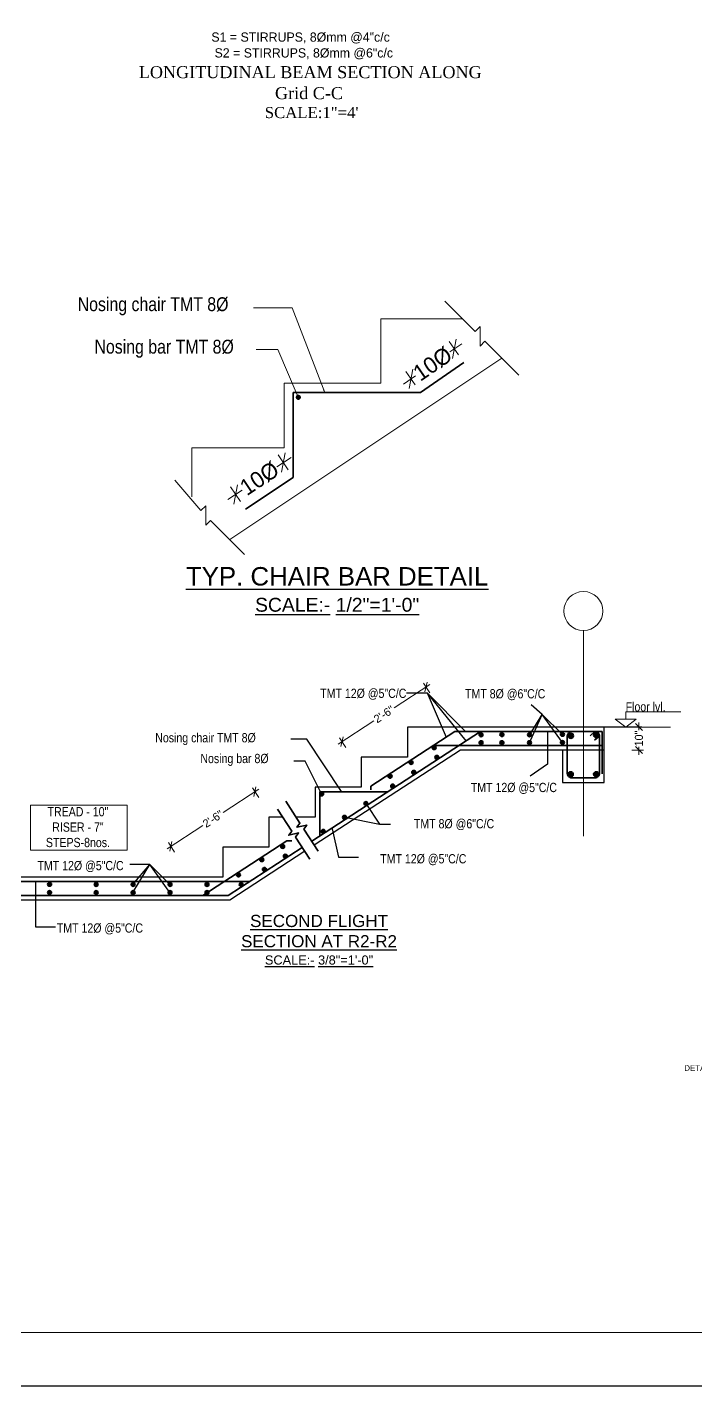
# Model space of a CAD drawing. Header units: inches. Extents: x -2812 to 9774, y -15726 to -746.
# Drawn here: x -1913 to -1334, y -15726 to -14549 of the extents above; entities that cross this region are included whole.
import ezdxf

# ---------------------------------------------------------------- set-up
doc = ezdxf.new("R2010")
doc.units = ezdxf.units.IN
doc.header["$LTSCALE"] = 17
doc.header["$MEASUREMENT"] = 0
doc.linetypes.add('ACAD_ISO04W100', pattern=[30, 24, -3, 0, -3])
doc.linetypes.add('HIDDENX2', pattern=[0.75, 0.5, -0.25])
for name, color, linetype, lineweight in [('#BEAM', 2, 'Continuous', 20), ('#CENTERLINE', 252, 'ACAD_ISO04W100', 9), ('#DIMENSION', 5, 'ACAD_ISO04W100', 9), ('#REBAR', 4, 'Continuous', 35), ('#TEXT', 3, 'Continuous', 15), ('15 EXT BAR DIMENSION', 130, 'Continuous', 15), ('15 TEXT', 7, 'Continuous', 15), ('25 BOT BAR', 12, 'Continuous', 25), ('ELE1', 3, 'Continuous', 9), ('Profile ele', 4, 'Continuous', 25), ('st_reinforcement', 22, 'Continuous', 30), ('st_text', 163, 'Continuous', 18), ('TEXT', 231, 'Continuous', 20)]:
    doc.layers.add(name, color=color, linetype=linetype, lineweight=lineweight)
doc.layers.add('Boundries', color=240, linetype='Continuous')
doc.layers.add('st_title', color=3, linetype='Continuous')
doc.styles.add('1-96', font='arial.ttf', dxfattribs={"height": 7})
doc.styles.add('ARIAL', font='arial.ttf')
doc.styles.add('ordinary', font='ARIALN.TTF')
doc.styles.add('ROMANS', font='', dxfattribs={"width": 0.8, "height": 7})
doc.styles.get('ROMANS').set_extended_font_data('Raavi')
doc.dimstyles.new('#1_4', dxfattribs={"dimtxt": 7, "dimasz": 6, "dimexe": 4, "dimexo": 4, "dimgap": 1, "dimtad": 0, "dimdec": 0, "dimlfac": 0.5, "dimzin": 0, "dimdsep": 46, "dimlunit": 4, "dimtxsty": 'Standard', "dimblk": 'OBLIQUE', "dimcen": 6, "dimdle": 4, "dimclrd": 5, "dimclre": 5, "dimclrt": 7, "dimadec": 0, "dimazin": 0, "dimtfac": 1, "dimtdec": 0, "dimtix": 1, "dimtofl": 0, "dimtmove": 1, "dimatfit": 0, "dimfxl": 6, "dimfxlon": 1, "dimtolj": 1, "dimtzin": 0, "dimlwd": 9, "dimlwe": 9, "dimarcsym": 0})
doc.dimstyles.new('96', dxfattribs={"dimscale": 8, "dimtxt": 1.2, "dimasz": 0.5, "dimexe": 0.5, "dimexo": 0.5, "dimgap": 0.5, "dimtad": 1, "dimdec": 0, "dimzin": 11, "dimdsep": 46, "dimlunit": 4, "dimtxsty": 'ordinary', "dimblk": 'OBLIQUE', "dimcen": 0.09, "dimclrt": 7, "dimadec": 1, "dimazin": 0, "dimtfac": 1, "dimtdec": 0, "dimtix": 1, "dimtmove": 2, "dimatfit": 3, "dimldrblk": 'leader', "dimfxl": 0.5, "dimfxlon": 1, "dimtolj": 1, "dimtzin": 0, "dimarcsym": 0})
doc.dimstyles.new('D-1', dxfattribs={"dimtxt": 1.25, "dimasz": 1, "dimexe": 1, "dimexo": 1, "dimgap": 0.5, "dimtad": 1, "dimdec": 1, "dimzin": 3, "dimdsep": 46, "dimlunit": 4, "dimtxsty": 'ROMANS', "dimblk": 'ARCHTICK', "dimcen": 0.09, "dimdle": 1, "dimclrd": 256, "dimclre": 256, "dimclrt": 256, "dimadec": 0, "dimazin": 0, "dimtfac": 1, "dimtdec": 1, "dimtix": 1, "dimtmove": 1, "dimatfit": 3, "dimldrblk": 'Lea', "dimfxl": 6, "dimfxlon": 1, "dimtolj": 1, "dimtzin": 0, "dimarcsym": 0})
doc.dimstyles.new('D-2', dxfattribs={"dimtxt": 3, "dimasz": 2, "dimexe": 2, "dimexo": 2, "dimgap": 1, "dimtad": 1, "dimdec": 0, "dimzin": 3, "dimdsep": 46, "dimlunit": 4, "dimtxsty": 'ROMANS', "dimcen": 0.09, "dimclrd": 256, "dimclre": 256, "dimclrt": 256, "dimadec": 0, "dimazin": 0, "dimtfac": 1, "dimtdec": 0, "dimtix": 1, "dimtmove": 1, "dimatfit": 3, "dimfxl": 1, "dimtolj": 1, "dimtzin": 0, "dimarcsym": 0})

# ---------------------------------------------------------------- blocks, each defined once
blk = doc.blocks.new('A$C777F0A80')
at = {"layer": 'TEXT', "style": '1-96'}
blk.add_text('DETAIL OF NON STRUCTURAL WALL AT D-D', height=7, dxfattribs=at).set_placement((4.2, 109.9))
blk = doc.blocks.new('_OBLIQUE')
at = {"color": 0, "linetype": 'ByBlock'}
blk.add_line((-0.5, -0.5), (0.5, 0.5), dxfattribs=at)
blk = doc.blocks.new('*D300')
at = {"layer": '#DIMENSION', "color": 5, "linetype": 'Continuous', "lineweight": 9, "transparency": 16777216}
for p, q in [((68231.22, -49501.37), (68225.12, -49505.44)), ((68229.94, -49506.66), (68225.67, -49500.26)), ((68203.88, -49519.6), (68209.98, -49515.53)), ((68209.26, -49520.45), (68204.99, -49514.05))]:
    blk.add_line(p, q, dxfattribs=at)
at = {"layer": 'Defpoints', "color": 0, "linetype": 'HIDDENX2', "transparency": 16777216}
for p in [(68227.89, -49503.59), (68232.16, -49509.99), (68211.48, -49523.78)]:
    blk.add_point(p, dxfattribs=at)
at = {"layer": '#DIMENSION', "color": 5, "linetype": 'HIDDENX2', "lineweight": 9, "transparency": 16777216, "xscale": 6, "yscale": 6, "zscale": 6}
for p, rotation in [((68227.89, -49503.59), 33.69006752657515), ((68207.21, -49517.38), 213.6900675265751)]:
    blk.add_blockref('_OBLIQUE', p, dxfattribs=dict(at, rotation=rotation))
at = {"layer": '#DIMENSION', "color": 7, "linetype": 'HIDDENX2', "transparency": 16777216, "insert": (68217.55, -49510.49), "char_height": 7, "attachment_point": 5, "rotation": 33.69007}
blk.add_mtext('\\A1;10%%C', dxfattribs=at)
blk = doc.blocks.new('*D299')
at = {"layer": '#DIMENSION', "color": 5, "linetype": 'Continuous', "lineweight": 9, "transparency": 16777216}
for p, q in [((68303.76, -49456.96), (68299.67, -49451.06)), ((68305.23, -49452.07), (68300.05, -49455.66)), ((68279.92, -49469.61), (68285.1, -49466.02)), ((68285.02, -49469.95), (68280.93, -49464.05))]:
    blk.add_line(p, q, dxfattribs=at)
at = {"layer": 'Defpoints', "color": 0, "linetype": 'HIDDENX2', "transparency": 16777216}
for p in [(68301.95, -49454.35), (68306.03, -49460.25), (68287.3, -49473.23)]:
    blk.add_point(p, dxfattribs=at)
at = {"layer": '#DIMENSION', "color": 5, "linetype": 'HIDDENX2', "lineweight": 9, "transparency": 16777216, "xscale": 6, "yscale": 6, "zscale": 6}
for p, rotation in [((68301.95, -49454.35), 34.7245020026725), ((68283.21, -49467.33), 214.7245020026725)]:
    blk.add_blockref('_OBLIQUE', p, dxfattribs=dict(at, rotation=rotation))
at = {"layer": '#DIMENSION', "color": 7, "linetype": 'HIDDENX2', "transparency": 16777216, "insert": (68292.58, -49460.84), "char_height": 7, "attachment_point": 5, "rotation": 34.7245}
blk.add_mtext('\\A1;10%%C', dxfattribs=at)
blk = doc.blocks.new('_ArchTick')
at = {"color": 0, "linetype": 'ByBlock', "const_width": 0.15}
blk.add_lwpolyline([(-0.5, -0.5), (0.5, 0.5)], dxfattribs=at)
blk = doc.blocks.new('Lea')
blk.add_solid([(-1.46, 0.31), (-1.46, -0.35), (0, -0.01)])
blk = doc.blocks.new('leader')
blk.add_solid([(-1.34, 0.32), (0, 0), (-1.34, -0.32)])
blk = doc.blocks.new('*D318')
at = {"layer": '#DIMENSION', "color": 5, "linetype": 'Continuous', "lineweight": 9, "transparency": 16777216}
for p, q in [((48998, -53426.2), (49008, -53426.2)), ((49004, -53422.2), (49004, -53428.9)), ((49004, -53450.2), (49004, -53443.5)), ((48998, -53446.2), (49008, -53446.2))]:
    blk.add_line(p, q, dxfattribs=at)
at = {"layer": 'Defpoints', "color": 0, "linetype": 'HIDDENX2', "transparency": 16777216}
for p in [(48974.6, -53426.2), (48974.6, -53446.2), (49004, -53446.2)]:
    blk.add_point(p, dxfattribs=at)
at = {"layer": '#DIMENSION', "color": 5, "linetype": 'HIDDENX2', "lineweight": 9, "transparency": 16777216, "xscale": 6, "yscale": 6, "zscale": 6}
for p, rotation in [((49004, -53426.2), 90), ((49004, -53446.2), 270)]:
    blk.add_blockref('_OBLIQUE', p, dxfattribs=dict(at, rotation=rotation))
at = {"layer": '#DIMENSION', "color": 7, "linetype": 'HIDDENX2', "transparency": 16777216, "insert": (49004, -53436.2), "char_height": 7, "attachment_point": 5, "rotation": 90}
blk.add_mtext('\\A1;10"', dxfattribs=at)
blk = doc.blocks.new('*D319')
at = {"layer": '#DIMENSION', "color": 5, "linetype": 'Continuous', "lineweight": 9, "transparency": 16777216}
for p, q in [((48822.9, -53389.4), (48791.9, -53409.5)), ((48822.8, -53396.6), (48817.3, -53388.2)), ((48743.3, -53441.1), (48774.3, -53420.9)), ((48750, -53443.9), (48744.5, -53435.5))]:
    blk.add_line(p, q, dxfattribs=at)
at = {"layer": 'Defpoints', "color": 0, "linetype": 'HIDDENX2', "transparency": 16777216}
for p in [(48819.5, -53391.6), (48844.6, -53430.2), (48771.8, -53477.5)]:
    blk.add_point(p, dxfattribs=at)
at = {"layer": '#DIMENSION', "color": 5, "linetype": 'HIDDENX2', "lineweight": 9, "transparency": 16777216, "xscale": 6, "yscale": 6, "zscale": 6}
for p, rotation in [((48819.5, -53391.6), 33.0238675555262), ((48746.7, -53438.9), 213.0238675555262)]:
    blk.add_blockref('_OBLIQUE', p, dxfattribs=dict(at, rotation=rotation))
at = {"layer": '#DIMENSION', "color": 7, "linetype": 'HIDDENX2', "transparency": 16777216, "insert": (48783.1, -53415.2), "char_height": 7, "attachment_point": 5, "rotation": 33.0239}
blk.add_mtext('\\A1;2\'-6"', dxfattribs=at)
blk = doc.blocks.new('*D320')
at = {"layer": '#DIMENSION', "color": 5, "linetype": 'Continuous', "lineweight": 9, "transparency": 16777216}
for p, q in [((48674.6, -53487.3), (48669.1, -53478.9)), ((48674.7, -53480.1), (48643.7, -53500.2)), ((48595.1, -53531.8), (48626.1, -53511.6)), ((48601.7, -53534.6), (48596.3, -53526.2))]:
    blk.add_line(p, q, dxfattribs=at)
at = {"layer": 'Defpoints', "color": 0, "linetype": 'HIDDENX2', "transparency": 16777216}
for p in [(48671.3, -53482.3), (48699, -53524.9), (48626.2, -53572.2)]:
    blk.add_point(p, dxfattribs=at)
at = {"layer": '#DIMENSION', "color": 5, "linetype": 'HIDDENX2', "lineweight": 9, "transparency": 16777216, "xscale": 6, "yscale": 6, "zscale": 6}
for p, rotation in [((48671.3, -53482.3), 33.0238675555262), ((48598.5, -53529.6), 213.0238675555262)]:
    blk.add_blockref('_OBLIQUE', p, dxfattribs=dict(at, rotation=rotation))
at = {"layer": '#DIMENSION', "color": 7, "linetype": 'HIDDENX2', "transparency": 16777216, "insert": (48634.9, -53505.9), "char_height": 7, "attachment_point": 5, "rotation": 33.0239}
blk.add_mtext('\\A1;2\'-6"', dxfattribs=at)
blk = doc.blocks.new('BS7')
at = {"layer": '15 TEXT', "char_height": 8, "width": 214.092}
for s, insert, attachment_point in [('S1 = STIRRUPS, 8%%Cmm @4"c/c', (18241.5, -9558.3, 0), 1), ('S2 = STIRRUPS, 8%%Cmm @6"c/c', (18321.6, -9572, 0), 2)]:
    blk.add_mtext(s, dxfattribs=dict(at, insert=insert, attachment_point=attachment_point))
at = {"layer": '15 TEXT', "style": 'ARIAL'}
for s, insert, char_height, width, attachment_point in [('{\\fTimes New Roman|b0|i0|c0|p18;LONGITUDINAL BEAM SECTION ALONG }', (18327.2, -9587.5, 0), 10.4, 641.259, 2), ('{\\fTimes New Roman|b0|i0|c0|p18;Grid C-C}', (18326.1, -9605.7, 0), 10.4, 354.65, 2), ('{\\fTimes New Roman|b0|i0|c0|p18;SCALE:1"=4\'}', (18287.8, -9622.9, 0), 9.6, 487.764, 1)]:
    blk.add_mtext(s, dxfattribs=dict(at, insert=insert, char_height=char_height, width=width, attachment_point=attachment_point))
blk = doc.blocks.new('A$C51C25634')
at = {"layer": '#BEAM', "ltscale": 0.2}
blk.add_line((185.2, 114.71), (67.32, 36.12), dxfattribs=at)
for points in [[(132.83, 103.83), (132.83, 131.83), (168.08, 131.83)], [(90.83, 75.83), (90.83, 103.83), (132.83, 103.83)], [(50.83, 54.6), (50.83, 75.83), (90.83, 75.83)]]:
    blk.add_lwpolyline(points, dxfattribs=at)
at = {"layer": '#REBAR'}
blk.add_lwpolyline([(74.14, 49.28), (94.83, 63.07), (94.83, 99.83), (149.96, 99.83), (168.7, 112.82)], dxfattribs=at)
at = {"layer": '#TEXT', "ltscale": 0.2}
for points in [[(192.58, 107.33), (177.87, 122.04), (175.75, 119.92), (175.75, 128.4), (173.63, 126.28), (160.44, 139.46)], [(73.72, 29.71), (59.01, 44.42), (56.89, 42.3), (56.89, 50.79), (54.77, 48.67), (43.58, 61.85)]]:
    blk.add_lwpolyline(points, dxfattribs=at)
at = {"layer": 'st_reinforcement', "const_width": 1.12}
blk.add_lwpolyline([(96.46, 97.76, -1), (97.59, 97.76, -1)], format="xyb", close=True, dxfattribs=at)
at = {"layer": '#TEXT', "char_height": 6, "attachment_point": 5, "style": 'ordinary'}
for s, insert, width in [('Nosing chair TMT 8%%C ', (34.1, 137.2), 92.2102), ('Nosing bar TMT 8%%C ', (38.9, 118.79), 79.5214)]:
    blk.add_mtext(s, dxfattribs=dict(at, insert=insert, width=width))
at = {"layer": 'st_title', "insert": (113.85, 24.2), "char_height": 16, "width": 204.7329, "attachment_point": 2, "style": 'ARIAL'}
blk.add_mtext('{\\H0.5x;\\LTYP. CHAIR BAR DETAIL\\P\\fArial CE|b0|i0|c238|p34;\\H0.75x;SCALE\\fArial CE|b0|i0|c0|p34;:\\fArial CE|b0|i0|c238|p34;-\\fArial CE|b0|i0|c0|p34; 1\\fArial CE|b0|i0|c238|p34;/\\fArial CE|b0|i0|c0|p34;2\\fArial CE|b0|i0|c238|p34;"=1\'-0"}', dxfattribs=at)
at = {"layer": '#DIMENSION', "linetype": 'HIDDENX2'}
for p1, p2, distance, picture, middle in [((149.96, 99.83), (168.7, 112.82), 7.18, '*D299', (155.24, 112.22)), ((74.14, 49.28), (94.83, 63.07), 7.69, '*D300', (80.22, 62.58))]:
    dim = blk.add_aligned_dim(p1=p1, p2=p2, distance=distance, text='10%%C', dimstyle='#1_4', dxfattribs=at)
    dim.commit()
    dim.dimension.update_dxf_attribs({"geometry": picture, "text_midpoint": middle, "insert": (-68137.33, 49573.06)})
at = {"layer": '#TEXT'}
blk.add_leader([(108.46, 99.83), (94.32, 136.47), (77.66, 136.47)], dimstyle='D-1', dxfattribs=at)
blk.add_leader([(97.02, 97.76), (88.12, 118.49), (78.77, 118.49)], dimstyle='D-1', override={"dimldrblk": 'DotBlank'}, dxfattribs=at)
blk = doc.blocks.new('stair section')
at = {"layer": '#REBAR'}
h = blk.add_hatch(color=256, dxfattribs=at)
h.paths.add_polyline_path([(48868.9, -53432.9), (48865.5, -53432.9, -1)])
h.paths.add_polyline_path([(48865.5, -53432.9), (48868.9, -53432.9, -1)])
h = blk.add_hatch(color=256, dxfattribs=at)
h.paths.add_polyline_path([(48887, -53432.8), (48883.6, -53432.8, -1)])
h.paths.add_polyline_path([(48883.6, -53432.8), (48887, -53432.8, -1)])
h = blk.add_hatch(color=256, dxfattribs=at)
h.paths.add_polyline_path([(48910.9, -53432.9), (48907.5, -53432.9, -1)])
h.paths.add_polyline_path([(48907.5, -53432.9), (48910.9, -53432.9, -1)])
h = blk.add_hatch(color=256, dxfattribs=at)
h.paths.add_polyline_path([(48939.4, -53432.6), (48936, -53432.6, -1)])
h.paths.add_polyline_path([(48936, -53432.6), (48939.4, -53432.6, -1)])
h = blk.add_hatch(color=256, dxfattribs=at)
h.paths.add_polyline_path([(48947.3, -53433.8), (48942.7, -53433.8, -1)])
h.paths.add_polyline_path([(48942.7, -53433.8), (48947.3, -53433.8, -1)])
h = blk.add_hatch(color=256, dxfattribs=at)
h.paths.add_polyline_path([(48969.3, -53433.2), (48964.7, -53433.2, -1)])
h.paths.add_polyline_path([(48964.7, -53433.2), (48969.3, -53433.2, -1)])
h = blk.add_hatch(color=256, dxfattribs=at)
h.paths.add_polyline_path([(48966.1, -53432.6), (48968.9, -53432.6, 1)])
h.paths.add_polyline_path([(48968.9, -53432.6), (48966.1, -53432.6, 1)])
h = blk.add_hatch(color=256, dxfattribs=at)
h.paths.add_polyline_path([(48828.3, -53444.1), (48824.9, -53444.1, -1)])
h.paths.add_polyline_path([(48824.9, -53444.1), (48828.3, -53444.1, -1)])
h = blk.add_hatch(color=256, dxfattribs=at)
h.paths.add_polyline_path([(48868.9, -53439.8), (48865.5, -53439.8, -1)])
h.paths.add_polyline_path([(48865.5, -53439.8), (48868.9, -53439.8, -1)])
h = blk.add_hatch(color=256, dxfattribs=at)
h.paths.add_polyline_path([(48887, -53439.8), (48883.6, -53439.8, -1)])
h.paths.add_polyline_path([(48883.6, -53439.8), (48887, -53439.8, -1)])
h = blk.add_hatch(color=256, dxfattribs=at)
h.paths.add_polyline_path([(48910.9, -53439.8), (48907.5, -53439.8, -1)])
h.paths.add_polyline_path([(48907.5, -53439.8), (48910.9, -53439.8, -1)])
h = blk.add_hatch(color=256, dxfattribs=at)
h.paths.add_polyline_path([(48939.4, -53439.6), (48936, -53439.6, -1)])
h.paths.add_polyline_path([(48936, -53439.6), (48939.4, -53439.6, -1)])
h = blk.add_hatch(color=256, dxfattribs=at)
h.paths.add_polyline_path([(48808.3, -53457), (48805, -53457, -1)])
h.paths.add_polyline_path([(48805, -53457), (48808.3, -53457, -1)])
h = blk.add_hatch(color=256, dxfattribs=at)
h.paths.add_polyline_path([(48830.6, -53452.5), (48827.2, -53452.5, -1)])
h.paths.add_polyline_path([(48827.2, -53452.5), (48830.6, -53452.5, -1)])
h = blk.add_hatch(color=256, dxfattribs=at)
h.paths.add_polyline_path([(48810.6, -53465.5), (48807.2, -53465.5, -1)])
h.paths.add_polyline_path([(48807.2, -53465.5), (48810.6, -53465.5, -1)])
h = blk.add_hatch(color=256, dxfattribs=at)
h.paths.add_polyline_path([(48947.1, -53467.3), (48942.5, -53467.3, -1)])
h.paths.add_polyline_path([(48942.5, -53467.3), (48947.1, -53467.3, -1)])
h = blk.add_hatch(color=256, dxfattribs=at)
h.paths.add_polyline_path([(48945.7, -53467.5), (48942.9, -53467.5, 1)])
h.paths.add_polyline_path([(48942.9, -53467.5), (48945.7, -53467.5, 1)])
h = blk.add_hatch(color=256, dxfattribs=at)
h.paths.add_polyline_path([(48969.3, -53467.2), (48964.7, -53467.2, -1)])
h.paths.add_polyline_path([(48964.7, -53467.2), (48969.3, -53467.2, -1)])
h = blk.add_hatch(color=256, dxfattribs=at)
h.paths.add_polyline_path([(48966.1, -53467.5), (48968.9, -53467.5, -1)])
h.paths.add_polyline_path([(48968.9, -53467.5), (48966.1, -53467.5, -1)])
h = blk.add_hatch(color=256, dxfattribs=at)
h.paths.add_polyline_path([(48790, -53468.9), (48786.7, -53468.9, -1)])
h.paths.add_polyline_path([(48786.7, -53468.9), (48790, -53468.9, -1)])
h = blk.add_hatch(color=256, dxfattribs=at)
h.paths.add_polyline_path([(48792.3, -53477.4), (48789, -53477.4, -1)])
h.paths.add_polyline_path([(48789, -53477.4), (48792.3, -53477.4, -1)])
h = blk.add_hatch(color=256, dxfattribs=at)
h.paths.add_polyline_path([(48730.8, -53484.2), (48727.4, -53484.2, -1)])
h.paths.add_polyline_path([(48727.4, -53484.2), (48730.8, -53484.2, -1)])
h = blk.add_hatch(color=256, dxfattribs=at)
h.paths.add_polyline_path([(48769, -53492.5), (48765.7, -53492.5, -1)])
h.paths.add_polyline_path([(48765.7, -53492.5), (48769, -53492.5, -1)])
h = blk.add_hatch(color=256, dxfattribs=at)
h.paths.add_polyline_path([(48750.6, -53504.5), (48747.3, -53504.5, -1)])
h.paths.add_polyline_path([(48747.3, -53504.5), (48750.6, -53504.5, -1)])
h = blk.add_hatch(color=256, dxfattribs=at)
h.paths.add_polyline_path([(48732.2, -53516.7), (48728.8, -53516.7, -1)])
h.paths.add_polyline_path([(48728.8, -53516.7), (48732.2, -53516.7, -1)])
h = blk.add_hatch(color=256, dxfattribs=at)
h.paths.add_polyline_path([(48696.9, -53529.7), (48693.6, -53529.7, -1)])
h.paths.add_polyline_path([(48693.6, -53529.7), (48696.9, -53529.7, -1)])
h = blk.add_hatch(color=256, dxfattribs=at)
h.paths.add_polyline_path([(48699.2, -53538.1), (48695.9, -53538.1, -1)])
h.paths.add_polyline_path([(48695.9, -53538.1), (48699.2, -53538.1, -1)])
h = blk.add_hatch(color=256, dxfattribs=at)
h.paths.add_polyline_path([(48678.8, -53541.2), (48675.5, -53541.2, -1)])
h.paths.add_polyline_path([(48675.5, -53541.2), (48678.8, -53541.2, -1)])
h = blk.add_hatch(color=256, dxfattribs=at)
h.paths.add_polyline_path([(48681.1, -53549.6), (48677.8, -53549.6, -1)])
h.paths.add_polyline_path([(48677.8, -53549.6), (48681.1, -53549.6, -1)])
h = blk.add_hatch(color=256, dxfattribs=at)
h.paths.add_polyline_path([(48494.9, -53562.6), (48491.6, -53562.6, -1)])
h.paths.add_polyline_path([(48491.6, -53562.6), (48494.9, -53562.6, -1)])
h = blk.add_hatch(color=256, dxfattribs=at)
h.paths.add_polyline_path([(48535.4, -53562.7), (48532, -53562.7, -1)])
h.paths.add_polyline_path([(48532, -53562.7), (48535.4, -53562.7, -1)])
h = blk.add_hatch(color=256, dxfattribs=at)
h.paths.add_polyline_path([(48567.4, -53562.7), (48564, -53562.7, -1)])
h.paths.add_polyline_path([(48564, -53562.7), (48567.4, -53562.7, -1)])
h = blk.add_hatch(color=256, dxfattribs=at)
h.paths.add_polyline_path([(48599.4, -53562.7), (48596, -53562.7, -1)])
h.paths.add_polyline_path([(48596, -53562.7), (48599.4, -53562.7, -1)])
h = blk.add_hatch(color=256, dxfattribs=at)
h.paths.add_polyline_path([(48631.4, -53562.7), (48628, -53562.7, -1)])
h.paths.add_polyline_path([(48628, -53562.7), (48631.4, -53562.7, -1)])
h = blk.add_hatch(color=256, dxfattribs=at)
h.paths.add_polyline_path([(48658.7, -53554.4), (48655.3, -53554.4, -1)])
h.paths.add_polyline_path([(48655.3, -53554.4), (48658.7, -53554.4, -1)])
h = blk.add_hatch(color=256, dxfattribs=at)
h.paths.add_polyline_path([(48661, -53562.8), (48657.6, -53562.8, -1)])
h.paths.add_polyline_path([(48657.6, -53562.8), (48661, -53562.8, -1)])
h = blk.add_hatch(color=256, dxfattribs=at)
h.paths.add_polyline_path([(48494.9, -53569.6), (48491.6, -53569.6, -1)])
h.paths.add_polyline_path([(48491.6, -53569.6), (48494.9, -53569.6, -1)])
h = blk.add_hatch(color=256, dxfattribs=at)
h.paths.add_polyline_path([(48535.4, -53569.7), (48532, -53569.7, -1)])
h.paths.add_polyline_path([(48532, -53569.7), (48535.4, -53569.7, -1)])
h = blk.add_hatch(color=256, dxfattribs=at)
h.paths.add_polyline_path([(48567.4, -53569.7), (48564, -53569.7, -1)])
h.paths.add_polyline_path([(48564, -53569.7), (48567.4, -53569.7, -1)])
h = blk.add_hatch(color=256, dxfattribs=at)
h.paths.add_polyline_path([(48599.4, -53569.7), (48596, -53569.7, -1)])
h.paths.add_polyline_path([(48596, -53569.7), (48599.4, -53569.7, -1)])
h = blk.add_hatch(color=256, dxfattribs=at)
h.paths.add_polyline_path([(48631.4, -53569.7), (48628, -53569.7, -1)])
h.paths.add_polyline_path([(48628, -53569.7), (48631.4, -53569.7, -1)])
at = {"layer": '#CENTERLINE'}
blk.add_line((48955.9, -53520.8), (48955.9, -53342.6), dxfattribs=at)
at = {"layer": '#REBAR'}
for p, q in [((48866.7, -53430.2), (48720.5, -53525.2)), ((48844.6, -53430.2), (48771.8, -53477.5)), ((48972.2, -53430.2), (48844.6, -53430.2)), ((48965.9, -53430.2), (48961.8, -53433.9)), ((48972.2, -53430.2), (48972.2, -53466.7)), ((48972.2, -53442.2), (48826.2, -53442.2)), ((48969.9, -53434.2), (48965.4, -53437.6)), ((48771.8, -53477.5), (48771.8, -53480.6)), ((48699, -53524.9), (48626.2, -53572.2)), ((48699, -53524.9), (48703.3, -53524.9)), ((48712.3, -53530.5), (48648.2, -53572.2)), ((48666.7, -53560.2), (48394.6, -53560.2)), ((48648.2, -53572.2), (48394.6, -53572.2))]:
    blk.add_line(p, q, dxfattribs=at)
blk.add_lwpolyline([(48965.9, -53430.2), (48945.9, -53430.2, 0.414214), (48941.9, -53434.2), (48941.9, -53466.2, 0.414214), (48945.9, -53470.2), (48965.9, -53470.2, 0.414214), (48969.9, -53466.2), (48969.9, -53434.2, 0.414214)], format="xyb", close=True, dxfattribs=at)
at = {"layer": '#REBAR', "linetype": 'Continuous', "ltscale": 2}
for points in [[(48698, -53490.6), (48710.3, -53509.6), (48707.7, -53513.1), (48716.2, -53511.2), (48713.6, -53514.7), (48726, -53533.7)], [(48690.8, -53497.5), (48703.2, -53516.5), (48700.6, -53520), (48709.1, -53518), (48706.5, -53521.6), (48718.9, -53540.6)]]:
    blk.add_lwpolyline(points, dxfattribs=at)
at = {"layer": '#REBAR'}
blk.add_lwpolyline([(48786.3, -53482.4), (48727.4, -53482.4), (48727.4, -53482.4), (48727.4, -53520.7)], dxfattribs=at)
for centre, radius in [((48867.2, -53432.9), 1.68), ((48885.3, -53432.8), 1.68), ((48909.2, -53432.9), 1.68), ((48937.7, -53432.6), 1.68), ((48945, -53433.8), 2.29), ((48967, -53433.2), 2.29), ((48826.6, -53444.1), 1.68), ((48867.2, -53439.8), 1.68), ((48885.3, -53439.8), 1.68), ((48909.2, -53439.8), 1.68), ((48937.7, -53439.6), 1.68), ((48806.6, -53457), 1.68), ((48828.9, -53452.5), 1.68), ((48808.9, -53465.5), 1.68), ((48944.8, -53467.3), 2.29), ((48944.3, -53467.5), 1.4), ((48967, -53467.2), 2.29), ((48967.5, -53467.5), 1.4), ((48788.4, -53468.9), 1.68), ((48790.6, -53477.4), 1.68), ((48729.1, -53484.2), 1.68), ((48767.4, -53492.5), 1.68), ((48748.9, -53504.5), 1.68), ((48730.5, -53516.7), 1.68), ((48695.3, -53529.7), 1.68), ((48697.6, -53538.1), 1.68), ((48677.2, -53541.2), 1.68), ((48679.5, -53549.6), 1.68), ((48493.3, -53562.6), 1.68), ((48533.7, -53562.7), 1.68), ((48565.7, -53562.7), 1.68), ((48597.7, -53562.7), 1.68), ((48629.7, -53562.7), 1.68), ((48657, -53554.4), 1.68), ((48659.3, -53562.8), 1.68), ((48493.3, -53569.6), 1.68), ((48533.7, -53569.7), 1.68), ((48565.7, -53569.7), 1.68), ((48597.7, -53569.7), 1.68), ((48629.7, -53569.7), 1.68)]:
    blk.add_circle(centre, radius, dxfattribs=at)
at = {"layer": '#TEXT'}
for points in [[(48992.8, -53426.2), (49001.5, -53419.4), (48983.5, -53419.4)], [(48560.6, -53494), (48476.8, -53494), (48476.8, -53532.9), (48560.6, -53532.9)]]:
    blk.add_lwpolyline(points, close=True, dxfattribs=at)
blk.add_lwpolyline([(48992.8, -53419.4), (48992.8, -53413.2), (49040.4, -53413.2)], dxfattribs=at)
blk.add_circle((48955.9, -53325.7), 16.9, dxfattribs=at)
at = {"color": 3, "linetype": 'Continuous', "ltscale": 50}
for points in [[(49006.5, -53426.2), (48803.4, -53426.2), (48803.4, -53452.2), (48763.4, -53452.2), (48763.4, -53478.2), (48723.4, -53478.2), (48723.4, -53504.2), (48706.8, -53504.2)], [(48974, -53446.2), (48849.4, -53446.2), (48722.6, -53528.6)], [(48695.2, -53504.2), (48683.4, -53504.2), (48683.4, -53530.2), (48643.4, -53530.2)], [(48643.4, -53530.2), (48643.4, -53556.2), (48393.1, -53556.2)], [(48714.5, -53533.9), (48649.4, -53576.2)], [(48649.4, -53576.2), (48393.1, -53576.2)]]:
    blk.add_lwpolyline(points, dxfattribs=at)
at = {"ltscale": 50}
blk.add_lwpolyline([(48937.9, -53446.2), (48937.9, -53474.2), (48973.9, -53474.2), (48973.9, -53426.2), (48937.9, -53426.2)], dxfattribs=at)
at = {"layer": 'st_text'}
blk.add_line((48974.6, -53426.2), (49031.4, -53426.2), dxfattribs=at)
at = {"layer": '15 EXT BAR DIMENSION', "xscale": 2, "yscale": 2, "zscale": 2}
blk.add_blockref('A$C51C25634', (48514.8, -53336), dxfattribs=at)
at = {"layer": '#TEXT', "linetype": 'Continuous', "char_height": 8, "style": 'ordinary'}
for s, insert, width, attachment_point in [('TMT 12%%C @5"C/C ', (48802.5, -53402.6), 514.357, 9), ('TMT 8%%C @6"C/C ', (48922.9, -53403), 514.357, 9), ('\\A1;Floor lvl.', (48992.5, -53412.8), 503.467, 7), ('Nosing chair TMT 8%%C ', (48584.9, -53441.9), 514.357, 7), ('Nosing bar 8%%C ', (48624, -53459.9), 514.357, 7), ('TMT 12%%C @5"C/C ', (48933, -53484.2), 514.357, 9), ('TMT 8%%C @6"C/C ', (48878.6, -53515.6), 514.357, 9), ('TMT 12%%C @5"C/C ', (48854.5, -53546), 514.357, 9), ('TMT 12%%C @5"C/C ', (48557.5, -53551.9), 514.357, 9), ('TMT 12%%C @5"C/C ', (48499.6, -53606), 514.357, 7)]:
    blk.add_mtext(s, dxfattribs=dict(at, insert=insert, width=width, attachment_point=attachment_point))
at = {"layer": '#TEXT', "insert": (48517.9, -53513), "char_height": 8, "width": 116.029, "attachment_point": 5, "style": 'ordinary'}
blk.add_mtext('\\A1;TREAD - 10"\\PRISER - 7"\\PSTEPS-8nos.', dxfattribs=at)
at = {"layer": '#TEXT'}
for tag, p in [('B', (47941.6, -53080.1)), ('A', (48429.2, -53235.4)), ('A', (48948.6, -53334.3)), ('B', (48413.1, -53463.4))]:
    blk.add_attdef(tag, p, '', height=20, dxfattribs=at)
at = {"layer": 'st_title', "insert": (48726.8, -53589), "char_height": 10.5469, "width": 655.153, "attachment_point": 2, "style": 'ARIAL'}
blk.add_mtext('{\\fArial CE|b0|i0|c0|p34;\\LSECOND \\fArial CE|b0|i0|c238|p34;FLIGHT\\fArial CE|b0|i0|c0|p34;\\PSECTION AT R2-R2\\P\\fArial CE|b0|i0|c238|p34;\\H0.75x;SCALE\\fArial CE|b0|i0|c0|p34;:\\fArial CE|b0|i0|c238|p34;-\\fArial CE|b0|i0|c0|p34; \\fArial CE|b0|i0|c238|p34;3/8"=1\'-0"}', dxfattribs=at)
at = {"layer": '#DIMENSION', "linetype": 'HIDDENX2'}
for p1, p2, distance, picture, middle in [((48771.8, -53477.5), (48844.6, -53430.2), 46.1, '*D319', (48783.1, -53415.2)), ((48626.2, -53572.2), (48699, -53524.9), 50.8, '*D320', (48634.9, -53505.9))]:
    dim = blk.add_aligned_dim(p1=p1, p2=p2, distance=distance, text='2\'-6"', dimstyle='#1_4', dxfattribs=at)
    dim.commit()
    dim.dimension.update_dxf_attribs({"geometry": picture, "text_midpoint": middle})
dim = blk.add_linear_dim(base=(49004, -53446.2), p1=(48974.6, -53426.2), p2=(48974.6, -53446.2), angle=90, dimstyle='#1_4', dxfattribs=at)
dim.commit()
dim.dimension.update_dxf_attribs({"geometry": '*D318', "text_midpoint": (49004, -53436.2)})
at = {"layer": '#TEXT'}
for points in [[(48837.3, -53435.3), (48820.7, -53396.9), (48802.5, -53396.9)], [(48854.2, -53438.2), (48820.7, -53396.9)], [(48853.6, -53430.2), (48820.7, -53396.9)]]:
    blk.add_leader(points, dimstyle='D-2', dxfattribs=at)
at = {"layer": '#TEXT', "ltscale": 1000}
for points, override in [([(48937.7, -53432.6), (48920.3, -53415.3), (48910.7, -53407.1)], {"dimasz": 0.15, "dimtad": 0, "dimldrblk": 'DotBlank', "dimfxl": 5, "dimarcsym": 1}), ([(48909.2, -53439.8), (48920.3, -53415.3)], {"dimasz": 0.15, "dimtad": 0, "dimldrblk": 'DotBlank', "dimfxl": 5, "dimarcsym": 1}), ([(48909.4, -53433.1), (48920.3, -53415.3)], {"dimasz": 0.15, "dimtad": 0, "dimldrblk": 'DotBlank', "dimfxl": 5, "dimarcsym": 1}), ([(48937.7, -53439.6), (48920.3, -53415.3)], {"dimasz": 0.15, "dimtad": 0, "dimldrblk": 'DotBlank', "dimfxl": 5, "dimarcsym": 1}), ([(48746.4, -53482.2), (48716.1, -53436.8), (48702.3, -53436.8)], {"dimasz": 0.15, "dimtad": 0, "dimfxl": 5, "dimarcsym": 1}), ([(48924.9, -53442.2), (48924.9, -53458.5), (48909.8, -53468.8)], {"dimasz": 0.15, "dimtad": 0, "dimfxl": 5, "dimarcsym": 1}), ([(48729, -53484.2), (48714.7, -53455.8), (48704.9, -53455.8)], {"dimasz": 0.15, "dimtad": 0, "dimldrblk": 'DotBlank', "dimfxl": 5, "dimarcsym": 1}), ([(48767.4, -53492.5), (48779.1, -53510.5)], {"dimasz": 0.15, "dimtad": 0, "dimldrblk": 'DotBlank', "dimfxl": 5, "dimarcsym": 1}), ([(48749.1, -53504.4), (48779.1, -53510.5), (48788.7, -53510.5)], {"dimasz": 0.15, "dimtad": 0, "dimldrblk": 'DotBlank', "dimfxl": 5, "dimarcsym": 1}), ([(48738.3, -53514.4), (48743.7, -53539.1), (48761.1, -53539.1)], {"dimasz": 0.15, "dimtad": 0, "dimfxl": 5, "dimarcsym": 1}), ([(48597.6, -53562.7), (48580.2, -53545.4), (48562.8, -53545.4)], {"dimasz": 0.15, "dimtad": 0, "dimldrblk": 'DotBlank', "dimfxl": 5, "dimarcsym": 1}), ([(48565.6, -53562.7), (48580.2, -53545.4)], {"dimasz": 0.15, "dimtad": 0, "dimldrblk": 'DotBlank', "dimfxl": 5, "dimarcsym": 1}), ([(48565.6, -53569.7), (48580.2, -53545.4)], {"dimasz": 0.15, "dimtad": 0, "dimldrblk": 'DotBlank', "dimfxl": 5, "dimarcsym": 1}), ([(48597.6, -53569.7), (48580.2, -53545.4)], {"dimasz": 0.15, "dimtad": 0, "dimldrblk": 'DotBlank', "dimfxl": 5, "dimarcsym": 1}), ([(48481.1, -53560.5), (48481.1, -53599.5)], {"dimasz": 0.15, "dimtad": 0, "dimfxl": 5, "dimarcsym": 1}), ([(48481.1, -53572.3), (48481.1, -53599.5), (48498.4, -53599.5)], {"dimasz": 0.15, "dimtad": 0, "dimfxl": 5, "dimarcsym": 1}), ([(48481.1, -53572.3), (48481.1, -53599.5), (48498.4, -53599.5)], {"dimasz": 0.15, "dimtad": 0, "dimfxl": 5, "dimarcsym": 1})]:
    blk.add_leader(points, dimstyle='96', override=override, dxfattribs=at)
at = {"layer": 'st_text', "ltscale": 1000}
blk.add_leader([(48924.9, -53430.3), (48924.9, -53458.5)], dimstyle='96', override={"dimasz": 0.15, "dimtad": 0, "dimfxl": 5, "dimarcsym": 1}, dxfattribs=at)

msp = doc.modelspace()

# ---------------------------------------------------------------- linework, layer by layer
at = {"layer": 'Defpoints'}
msp.add_lwpolyline([(366, -13478.3), (-2811.6, -13478.3), (-2811.6, -15726.2), (366, -15726.2)], close=True, dxfattribs=at)
at = {"layer": 'ELE1'}
msp.add_lwpolyline([(-2765.3, -13524.6), (319.7, -13524.6), (319.7, -15679.9), (-2765.3, -15679.9)], close=True, dxfattribs=at)

# ---------------------------------------------------------------- block references
at = {"layer": '25 BOT BAR'}
msp.add_blockref('BS7', (-19995.2, -4995.1, 0), dxfattribs=at)
at = {"layer": 'Boundries', "xscale": 0.69984, "yscale": 0.69984, "zscale": 0.69984}
msp.add_blockref('A$C777F0A80', (-1346.8, -15530.2), dxfattribs=at)
at = {"layer": 'Profile ele'}
msp.add_blockref('stair section', (-50387.2, 38270.9), dxfattribs=at)

doc.saveas('drawing.dxf')
